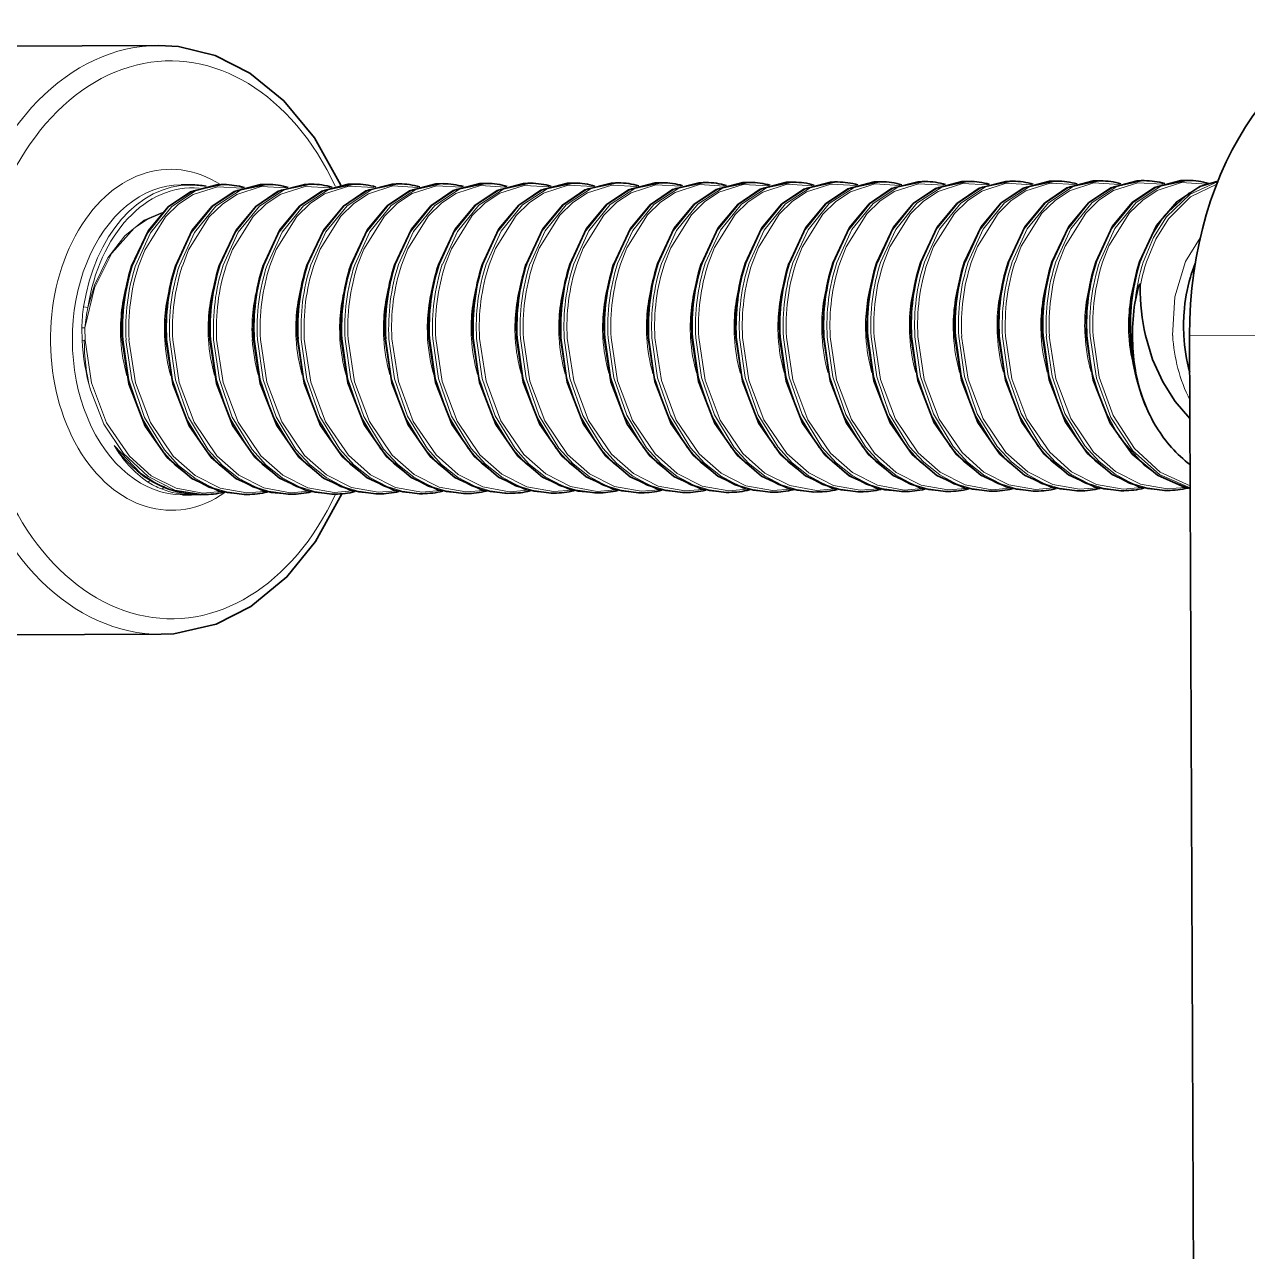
# Model space of a CAD drawing. Extents: x 386 to 1090, y 188 to 736.
# Drawn here: x 993.15 to 1001.04, y 609.88 to 617.79 of the extents above; entities that cross this region are included whole.
import ezdxf

# ---------------------------------------------------------------- set-up
doc = ezdxf.new("R2010")
doc.units = 0

msp = doc.modelspace()

# ---------------------------------------------------------------- linework, layer by layer
at = {"color": 7, "lineweight": 35, "ltscale": 0.024748}
for p, q in [((994.0154, 617.6576), (993.0255, 617.6533)), ((994.0317, 613.8576), (993.0418, 613.8534))]:
    msp.add_line(p, q, dxfattribs=at)
at = {"color": 7, "lineweight": 35, "ltscale": 0.001415}
for p, q in [((994.2173, 616.7584), (994.1607, 616.7582)), ((994.2259, 614.7585), (994.1693, 614.7582))]:
    msp.add_line(p, q, dxfattribs=at)
at = {"color": 7, "lineweight": 35, "ltscale": 0.000474558}
for p, q in [((994.4359, 616.7594), (994.4169, 616.7593)), ((994.7187, 616.7606), (994.6997, 616.7605)), ((995.5673, 616.7643), (995.5483, 616.7642)), ((995.8501, 616.7655), (995.8311, 616.7654)), ((996.1329, 616.7667), (996.114, 616.7666)), ((996.4158, 616.7679), (996.3968, 616.7678)), ((996.6986, 616.7692), (996.6796, 616.769)), ((995.4344, 614.7637), (995.4155, 614.7635)), ((995.7173, 614.7649), (995.6983, 614.7648)), ((996.0001, 614.7661), (995.9811, 614.766)), ((996.283, 614.7673), (996.264, 614.7672)), ((996.5658, 614.7686), (996.5468, 614.7684)), ((996.8486, 614.7698), (996.8297, 614.7697)), ((997.1315, 614.771), (997.1125, 614.7709)), ((997.4143, 614.7722), (997.3953, 614.7721)), ((997.6971, 614.7734), (997.6782, 614.7733)), ((997.98, 614.7747), (997.961, 614.7745)), ((998.2628, 614.7759), (998.2438, 614.7758))]:
    msp.add_line(p, q, dxfattribs=at)
at = {"color": 7, "lineweight": 35, "ltscale": 0.000473032}
for p, q in [((995.0015, 616.7618), (994.9826, 616.7617)), ((995.2844, 616.7631), (995.2654, 616.7629)), ((1000.3755, 616.785), (1000.3566, 616.7849)), ((1000.6583, 616.7862), (1000.6394, 616.7861))]:
    msp.add_line(p, q, dxfattribs=at)
at = {"color": 7, "lineweight": 35, "ltscale": 0.000474551}
for p, q in [((996.9814, 616.7703), (996.9625, 616.7703)), ((997.2643, 616.7715), (997.2453, 616.7715)), ((997.5471, 616.7728), (997.5281, 616.7727)), ((997.83, 616.774), (997.811, 616.7739)), ((998.1128, 616.7752), (998.0938, 616.7751)), ((998.3956, 616.7764), (998.3766, 616.7764)), ((998.6785, 616.7776), (998.6595, 616.7776)), ((998.9613, 616.7789), (998.9423, 616.7788)), ((999.2441, 616.7801), (999.2252, 616.78)), ((999.527, 616.7813), (999.508, 616.7812)), ((999.8098, 616.7825), (999.7908, 616.7825)), ((998.5457, 614.777), (998.5267, 614.777)), ((998.8285, 614.7783), (998.8095, 614.7782)), ((999.1113, 614.7795), (999.0923, 614.7794)), ((999.3942, 614.7807), (999.3752, 614.7806)), ((999.677, 614.7819), (999.658, 614.7819)), ((994.5859, 614.76), (994.5669, 614.7599))]:
    msp.add_line(p, q, dxfattribs=at)
at = {"color": 7, "lineweight": 35, "ltscale": 0.000473025}
for p, q in [((1000.0927, 616.7838), (1000.0737, 616.7837)), ((999.9598, 614.7831), (999.9409, 614.7831)), ((1000.2427, 614.7844), (1000.2238, 614.7843)), ((1000.5255, 614.7856), (1000.5066, 614.7855)), ((994.303, 614.7588), (994.2841, 614.7587)), ((994.8687, 614.7612), (994.8498, 614.7612)), ((995.1516, 614.7625), (995.1326, 614.7624))]:
    msp.add_line(p, q, dxfattribs=at)
at = {"color": 7, "lineweight": 35, "ltscale": 0.001855}
msp.add_line((1000.7044, 616.2494), (1000.679, 616.1797), dxfattribs=at)
at = {"color": 7, "lineweight": 35, "ltscale": 0.000478805}
msp.add_line((1000.679, 616.1797), (1000.6734, 616.1614), dxfattribs=at)
at = {"color": 7, "lineweight": 13, "ltscale": 0.000706739}
msp.add_line((993.5582, 615.9671), (993.5302, 615.9713), dxfattribs=at)
at = {"color": 7, "lineweight": 13, "ltscale": 0.000483822}
msp.add_line((993.5386, 615.8358), (993.5193, 615.8353), dxfattribs=at)
at = {"color": 7, "lineweight": 13, "ltscale": 0.002027}
msp.add_line((993.521, 615.7543), (993.5193, 615.8353), dxfattribs=at)
at = {"color": 7, "lineweight": 13, "ltscale": 0.002007}
msp.add_line((993.5386, 615.8358), (993.5403, 615.7555), dxfattribs=at)
at = {"color": 7, "lineweight": 13, "ltscale": 0.00034419}
msp.add_line((993.5347, 615.7552), (993.521, 615.7543), dxfattribs=at)
at = {"color": 7, "lineweight": 13, "ltscale": 0.01423}
msp.add_line((1000.668, 615.7862), (1001.2372, 615.7886), dxfattribs=at)
at = {"color": 7, "lineweight": 35}
msp.add_line((1000.7928, 586.7865), (1000.668, 615.7862), dxfattribs=at)
at = {"color": 7, "lineweight": 13, "ltscale": 0.000554868}
msp.add_line((993.9795, 614.8411), (993.9595, 614.8506), dxfattribs=at)
at = {"color": 7, "lineweight": 35, "ltscale": 0.000705328}
msp.add_line((994.2541, 614.7594), (994.2259, 614.7585), dxfattribs=at)
at = {"color": 7, "lineweight": 35}
for points in [[(995.1904, 616.7563), (995.0206, 617.0621), (994.8229, 617.301), (994.6036, 617.4786), (994.3796, 617.5917), (994.1429, 617.65), (994.0154, 617.6576)], [(993.8401, 616.2327), (993.9483, 616.4636), (994.0753, 616.6161), (994.2194, 616.7137), (994.3898, 616.7584), (994.4169, 616.7593)], [(994.123, 616.2338), (994.2311, 616.4648), (994.3582, 616.6174), (994.5023, 616.715), (994.6727, 616.7596), (994.6997, 616.7605)], [(994.4058, 616.235), (994.514, 616.466), (994.641, 616.6186), (994.7851, 616.7162), (994.9555, 616.7608), (994.9826, 616.7617)], [(994.6887, 616.2363), (994.7968, 616.4672), (994.9238, 616.6198), (995.0679, 616.7174), (995.2383, 616.762), (995.2654, 616.7629)], [(994.9715, 616.2375), (995.0797, 616.4684), (995.2067, 616.621), (995.3508, 616.7186), (995.5212, 616.7632), (995.5483, 616.7642)], [(995.2543, 616.2387), (995.3625, 616.4697), (995.4895, 616.6222), (995.6336, 616.7198), (995.804, 616.7645), (995.8311, 616.7654)], [(995.5372, 616.2399), (995.6454, 616.4709), (995.7723, 616.6234), (995.9164, 616.7211), (996.0869, 616.7657), (996.114, 616.7666)], [(995.8201, 616.2411), (995.9282, 616.4721), (996.0552, 616.6246), (996.1993, 616.7223), (996.3697, 616.7669), (996.3968, 616.7678)], [(996.1029, 616.2424), (996.2111, 616.4733), (996.3381, 616.6259), (996.4821, 616.7235), (996.6525, 616.7681), (996.6796, 616.769)], [(996.3857, 616.2436), (996.4939, 616.4745), (996.6209, 616.6271), (996.765, 616.7247), (996.9354, 616.7693), (996.9625, 616.7703)], [(996.6686, 616.2448), (996.7767, 616.4758), (996.9037, 616.6283), (997.0478, 616.726), (997.2182, 616.7706), (997.2453, 616.7715)], [(996.9514, 616.246), (997.0596, 616.4769), (997.1866, 616.6295), (997.3306, 616.7272), (997.501, 616.7717), (997.5281, 616.7727)], [(997.2343, 616.2473), (997.3424, 616.4781), (997.4694, 616.6307), (997.6135, 616.7284), (997.7839, 616.7729), (997.811, 616.7739)], [(997.5171, 616.2485), (997.6252, 616.4794), (997.7523, 616.632), (997.8963, 616.7296), (998.0668, 616.7742), (998.0938, 616.7751)], [(997.7999, 616.2496), (997.9081, 616.4806), (998.0351, 616.6332), (998.1791, 616.7308), (998.3496, 616.7754), (998.3766, 616.7764)], [(998.0828, 616.2509), (998.1909, 616.4818), (998.3179, 616.6344), (998.462, 616.7321), (998.6324, 616.7766), (998.6595, 616.7776)], [(998.3656, 616.2521), (998.4738, 616.483), (998.6008, 616.6356), (998.7448, 616.7333), (998.9153, 616.7778), (998.9423, 616.7788)], [(998.6484, 616.2533), (998.7566, 616.4843), (998.8836, 616.6368), (999.0276, 616.7344), (999.1981, 616.7791), (999.2252, 616.78)], [(998.9313, 616.2545), (999.0394, 616.4855), (999.1664, 616.6381), (999.3105, 616.7357), (999.481, 616.7803), (999.508, 616.7812)], [(999.2141, 616.2557), (999.3223, 616.4867), (999.4493, 616.6393), (999.5934, 616.7369), (999.7638, 616.7815), (999.7908, 616.7825)], [(999.4969, 616.257), (999.6051, 616.4879), (999.7321, 616.6405), (999.8762, 616.7381), (1000.0466, 616.7827), (1000.0737, 616.7837)], [(999.7798, 616.2582), (999.8879, 616.4891), (1000.015, 616.6417), (1000.1591, 616.7393), (1000.3295, 616.7839), (1000.3566, 616.7849)], [(1000.0626, 616.2594), (1000.1708, 616.4904), (1000.2978, 616.6429), (1000.4419, 616.7405), (1000.6123, 616.7852), (1000.6394, 616.7861)], [(1000.3455, 616.2606), (1000.4556, 616.4947), (1000.5857, 616.6487), (1000.7352, 616.7465), (1000.8508, 616.7813)], [(1000.3494, 616.1021), (1000.3478, 616.117), (1000.3464, 616.1176), (1000.3385, 616.1024), (1000.3144, 615.9939)], [(993.7789, 615.7568), (993.8223, 615.4734), (993.9282, 615.2011), (994.0704, 614.9979), (994.2292, 614.8623), (994.408, 614.7814), (994.5669, 614.7599)], [(994.0618, 615.758), (994.1052, 615.4746), (994.211, 615.2023), (994.3532, 614.9991), (994.512, 614.8635), (994.6909, 614.7826), (994.8498, 614.7612)], [(994.3446, 615.7592), (994.388, 615.4758), (994.4938, 615.2036), (994.636, 615.0003), (994.7949, 614.8647), (994.9737, 614.7838), (995.1326, 614.7624)], [(994.6274, 615.7604), (994.6708, 615.477), (994.7767, 615.2048), (994.9189, 615.0015), (995.0777, 614.866), (995.2565, 614.785), (995.4155, 614.7635)], [(994.9103, 615.7616), (994.9537, 615.4782), (995.0595, 615.206), (995.2017, 615.0027), (995.3605, 614.8672), (995.5394, 614.7863), (995.6983, 614.7648)], [(995.1931, 615.7628), (995.2365, 615.4794), (995.3423, 615.2072), (995.4846, 615.004), (995.6434, 614.8684), (995.8222, 614.7875), (995.9811, 614.766)], [(995.476, 615.764), (995.5193, 615.4807), (995.6252, 615.2084), (995.7674, 615.0052), (995.9262, 614.8696), (996.105, 614.7887), (996.264, 614.7672)], [(995.7588, 615.7653), (995.8022, 615.4819), (995.9081, 615.2096), (996.0502, 615.0064), (996.209, 614.8708), (996.3879, 614.7899), (996.5468, 614.7684)], [(996.0416, 615.7665), (996.085, 615.4831), (996.1909, 615.2108), (996.3331, 615.0076), (996.4919, 614.8721), (996.6707, 614.7911), (996.8297, 614.7697)], [(996.3245, 615.7677), (996.3679, 615.4843), (996.4738, 615.212), (996.6159, 615.0089), (996.7747, 614.8733), (996.9536, 614.7924), (997.1125, 614.7709)], [(996.6073, 615.7689), (996.6507, 615.4855), (996.7566, 615.2133), (996.8987, 615.0101), (997.0576, 614.8745), (997.2364, 614.7936), (997.3953, 614.7721)], [(996.8901, 615.7701), (996.9335, 615.4868), (997.0394, 615.2145), (997.1816, 615.0113), (997.3404, 614.8757), (997.5192, 614.7948), (997.6782, 614.7733)], [(997.173, 615.7714), (997.2164, 615.488), (997.3223, 615.2157), (997.4645, 615.0125), (997.6233, 614.877), (997.8021, 614.796), (997.961, 614.7745)], [(997.4558, 615.7726), (997.4993, 615.4892), (997.6051, 615.2169), (997.7473, 615.0137), (997.9061, 614.8782), (998.0849, 614.7972), (998.2438, 614.7758)], [(997.7387, 615.7738), (997.7821, 615.4904), (997.8879, 615.2181), (998.0302, 615.0149), (998.189, 614.8794), (998.3677, 614.7985), (998.5267, 614.777)], [(998.0215, 615.775), (998.0649, 615.4916), (998.1708, 615.2194), (998.313, 615.0161), (998.4718, 614.8806), (998.6506, 614.7997), (998.8095, 614.7782)], [(998.3044, 615.7762), (998.3478, 615.4928), (998.4536, 615.2206), (998.5958, 615.0173), (998.7546, 614.8818), (998.9334, 614.8009), (999.0923, 614.7794)], [(998.5872, 615.7775), (998.6306, 615.494), (998.7365, 615.2218), (998.8787, 615.0186), (999.0375, 614.883), (999.2162, 614.8021), (999.3752, 614.7806)], [(998.8701, 615.7787), (998.9135, 615.4952), (999.0193, 615.223), (999.1615, 615.0198), (999.3203, 614.8842), (999.4991, 614.8033), (999.658, 614.7819)], [(999.1529, 615.7799), (999.1963, 615.4965), (999.3021, 615.2242), (999.4443, 615.021), (999.6031, 614.8854), (999.782, 614.8045), (999.9409, 614.7831)], [(999.4357, 615.7811), (999.4791, 615.4977), (999.585, 615.2255), (999.7272, 615.0222), (999.886, 614.8867), (1000.0648, 614.8057), (1000.2238, 614.7843)], [(999.7186, 615.7823), (999.762, 615.4989), (999.8678, 615.2267), (1000.01, 615.0234), (1000.1688, 614.8879), (1000.3477, 614.8069), (1000.5066, 614.7855)], [(1000.0014, 615.7836), (1000.0455, 615.4973), (1000.1553, 615.2194), (1000.298, 615.0191), (1000.4602, 614.8837), (1000.6405, 614.8055), (1000.6719, 614.7982)], [(1000.3832, 615.785), (1000.4291, 615.6313), (1000.4944, 615.486), (1000.5748, 615.3596), (1000.6703, 615.2512)], [(995.197, 614.7644), (995.0279, 614.4559), (994.8427, 614.2278), (994.61, 614.0363), (994.3848, 613.9227), (994.1133, 613.8613), (994.0317, 613.8576)]]:
    msp.add_lwpolyline(points, dxfattribs=at)
at = {"color": 7, "lineweight": 13}
for points in [[(994.4169, 616.7593), (994.2408, 616.7224), (994.0811, 616.6182), (993.944, 616.4491), (993.8468, 616.2363)], [(994.4359, 616.7594), (994.2598, 616.7225), (994.1, 616.6182), (993.963, 616.4492), (993.8658, 616.2363)], [(994.5558, 616.7365), (994.3939, 616.7458), (994.2365, 616.6951), (994.1429, 616.6329), (994.0587, 616.5505), (993.9253, 616.3373), (993.8846, 616.2326)], [(994.6997, 616.7605), (994.5237, 616.7236), (994.3639, 616.6194), (994.2268, 616.4503), (994.1296, 616.2375)], [(994.7187, 616.7606), (994.5427, 616.7237), (994.3829, 616.6194), (994.2458, 616.4504), (994.1486, 616.2375)], [(994.8386, 616.7377), (994.6767, 616.747), (994.5193, 616.6964), (994.4258, 616.6342), (994.3416, 616.5518), (994.2081, 616.3386), (994.1675, 616.2338)], [(994.9826, 616.7617), (994.8065, 616.7249), (994.6467, 616.6206), (994.5096, 616.4515), (994.4125, 616.2387)], [(995.0015, 616.7618), (994.8255, 616.7249), (994.6657, 616.6207), (994.5286, 616.4517), (994.4315, 616.2388)], [(995.1215, 616.7389), (994.9595, 616.7482), (994.8022, 616.6976), (994.7086, 616.6354), (994.6244, 616.553), (994.491, 616.3398), (994.4503, 616.235)], [(995.2654, 616.7629), (995.0894, 616.7261), (994.9296, 616.6218), (994.7925, 616.4528), (994.6953, 616.2399)], [(995.2844, 616.7631), (995.1083, 616.7261), (994.9485, 616.6219), (994.8115, 616.4529), (994.7143, 616.24)], [(995.4043, 616.7401), (995.2424, 616.7495), (995.085, 616.6988), (994.9915, 616.6366), (994.9072, 616.5542), (994.7738, 616.341), (994.7332, 616.2363)], [(995.5483, 616.7642), (995.3722, 616.7273), (995.2125, 616.623), (995.0754, 616.454), (994.9781, 616.2411)], [(995.5673, 616.7643), (995.3912, 616.7274), (995.2314, 616.6231), (995.0943, 616.4541), (994.9971, 616.2412)], [(995.6871, 616.7413), (995.5252, 616.7506), (995.3679, 616.7), (995.2743, 616.6378), (995.1901, 616.5554), (995.0566, 616.3422), (995.016, 616.2375)], [(995.8311, 616.7654), (995.655, 616.7285), (995.4953, 616.6242), (995.3582, 616.4552), (995.261, 616.2424)], [(995.8501, 616.7655), (995.674, 616.7286), (995.5143, 616.6243), (995.3771, 616.4553), (995.28, 616.2424)], [(995.97, 616.7426), (995.808, 616.7518), (995.6507, 616.7012), (995.5571, 616.639), (995.4729, 616.5566), (995.3395, 616.3434), (995.2988, 616.2387)], [(996.114, 616.7666), (995.9379, 616.7297), (995.7781, 616.6254), (995.6411, 616.4564), (995.5438, 616.2436)], [(996.1329, 616.7667), (995.9568, 616.7298), (995.7971, 616.6255), (995.66, 616.4565), (995.5628, 616.2437)], [(996.2528, 616.7438), (996.0909, 616.7531), (995.9335, 616.7025), (995.84, 616.6403), (995.7557, 616.5579), (995.6223, 616.3447), (995.5817, 616.2399)], [(996.3968, 616.7678), (996.2207, 616.731), (996.061, 616.6266), (995.9239, 616.4576), (995.8267, 616.2448)], [(996.4158, 616.7679), (996.2397, 616.731), (996.08, 616.6267), (995.9429, 616.4578), (995.8456, 616.2449)], [(996.5356, 616.745), (996.3737, 616.7543), (996.2164, 616.7037), (996.1228, 616.6415), (996.0386, 616.5591), (995.9052, 616.3459), (995.8645, 616.2411)], [(996.6796, 616.769), (996.5035, 616.7322), (996.3438, 616.6279), (996.2067, 616.4589), (996.1095, 616.246)], [(996.6986, 616.7692), (996.5225, 616.7322), (996.3628, 616.6279), (996.2257, 616.459), (996.1285, 616.2461)], [(996.8185, 616.7462), (996.6566, 616.7555), (996.4993, 616.7049), (996.4056, 616.6427), (996.3214, 616.5603), (996.188, 616.3471), (996.1473, 616.2424)], [(996.9625, 616.7703), (996.7864, 616.7334), (996.6266, 616.6291), (996.4896, 616.4601), (996.3923, 616.2473)], [(996.9814, 616.7703), (996.8054, 616.7335), (996.6456, 616.6292), (996.5085, 616.4601), (996.4113, 616.2473)], [(997.1013, 616.7474), (996.9395, 616.7567), (996.7821, 616.7061), (996.6885, 616.6439), (996.6042, 616.5615), (996.4708, 616.3483), (996.4302, 616.2436)], [(997.2453, 616.7715), (997.0692, 616.7346), (996.9095, 616.6303), (996.7724, 616.4613), (996.6752, 616.2484)], [(997.2643, 616.7715), (997.0882, 616.7347), (996.9285, 616.6304), (996.7914, 616.4614), (996.6942, 616.2485)], [(997.3842, 616.7487), (997.2223, 616.7579), (997.0649, 616.7073), (996.9713, 616.6451), (996.8871, 616.5627), (996.7537, 616.3495), (996.713, 616.2448)], [(997.5281, 616.7727), (997.3521, 616.7358), (997.1923, 616.6315), (997.0552, 616.4625), (996.958, 616.2496)], [(997.5471, 616.7728), (997.371, 616.7359), (997.2113, 616.6316), (997.0742, 616.4626), (996.977, 616.2498)], [(997.667, 616.7499), (997.5051, 616.7592), (997.3478, 616.7085), (997.2542, 616.6464), (997.1699, 616.564), (997.0365, 616.3508), (996.9958, 616.246)], [(997.811, 616.7739), (997.6349, 616.737), (997.4752, 616.6328), (997.3381, 616.4637), (997.2409, 616.2509)], [(997.83, 616.774), (997.6539, 616.7371), (997.4941, 616.6328), (997.3571, 616.4638), (997.2598, 616.251)], [(997.9498, 616.7511), (997.788, 616.7604), (997.6306, 616.7097), (997.537, 616.6476), (997.4528, 616.5652), (997.3193, 616.352), (997.2787, 616.2472)], [(998.0938, 616.7751), (997.9177, 616.7382), (997.758, 616.634), (997.6209, 616.465), (997.5237, 616.2521)], [(998.1128, 616.7752), (997.9367, 616.7383), (997.777, 616.634), (997.6399, 616.465), (997.5427, 616.2522)], [(998.2327, 616.7523), (998.0708, 616.7616), (997.9135, 616.7109), (997.8199, 616.6488), (997.7357, 616.5664), (997.6022, 616.3531), (997.5615, 616.2484)], [(998.3766, 616.7764), (998.2006, 616.7394), (998.0408, 616.6352), (997.9037, 616.4662), (997.8066, 616.2533)], [(998.3956, 616.7764), (998.2195, 616.7395), (998.0598, 616.6353), (997.9227, 616.4662), (997.8256, 616.2534)], [(998.5155, 616.7535), (998.3536, 616.7628), (998.1963, 616.7122), (998.1027, 616.65), (998.0185, 616.5676), (997.885, 616.3544), (997.8444, 616.2496)], [(998.6595, 616.7776), (998.4834, 616.7407), (998.3237, 616.6364), (998.1866, 616.4674), (998.0894, 616.2545)], [(998.6785, 616.7776), (998.5024, 616.7407), (998.3427, 616.6365), (998.2056, 616.4675), (998.1084, 616.2546)], [(998.7983, 616.7547), (998.6365, 616.764), (998.4791, 616.7134), (998.3856, 616.6512), (998.3013, 616.5688), (998.1678, 616.3556), (998.1272, 616.2509)], [(998.9423, 616.7788), (998.7662, 616.7419), (998.6065, 616.6376), (998.4694, 616.4686), (998.3723, 616.2557)], [(998.9613, 616.7789), (998.7852, 616.7419), (998.6255, 616.6377), (998.4884, 616.4687), (998.3912, 616.2559)], [(999.0812, 616.7559), (998.9193, 616.7653), (998.762, 616.7146), (998.6684, 616.6525), (998.5842, 616.5701), (998.4507, 616.3568), (998.41, 616.2521)], [(999.2252, 616.78), (999.0491, 616.7431), (998.8893, 616.6388), (998.7523, 616.4698), (998.6551, 616.257)], [(999.2441, 616.7801), (999.0681, 616.7432), (998.9083, 616.6389), (998.7712, 616.4699), (998.6741, 616.2571)], [(999.3641, 616.7571), (999.2021, 616.7665), (999.0448, 616.7158), (998.9512, 616.6536), (998.867, 616.5713), (998.7335, 616.358), (998.6929, 616.2533)], [(999.508, 616.7812), (999.332, 616.7443), (999.1722, 616.64), (999.0351, 616.4711), (998.9379, 616.2582)], [(999.527, 616.7813), (999.3509, 616.7444), (999.1912, 616.6401), (999.0541, 616.4711), (998.9569, 616.2583)], [(999.6469, 616.7584), (999.485, 616.7677), (999.3276, 616.717), (999.2341, 616.6548), (999.1498, 616.5725), (999.0164, 616.3593), (998.9757, 616.2545)], [(999.7908, 616.7825), (999.6148, 616.7455), (999.455, 616.6412), (999.3179, 616.4723), (999.2208, 616.2594)], [(999.8098, 616.7825), (999.6338, 616.7456), (999.474, 616.6414), (999.3369, 616.4724), (999.2397, 616.2595)], [(999.9297, 616.7596), (999.7678, 616.7689), (999.6105, 616.7183), (999.5169, 616.6561), (999.4327, 616.5737), (999.2993, 616.3605), (999.2585, 616.2557)], [(1000.0737, 616.7837), (999.8976, 616.7468), (999.7379, 616.6425), (999.6008, 616.4735), (999.5036, 616.2606)], [(1000.0927, 616.7838), (999.9166, 616.7468), (999.7568, 616.6426), (999.6198, 616.4736), (999.5226, 616.2607)], [(1000.2126, 616.7608), (1000.0507, 616.7701), (999.8933, 616.7195), (999.7997, 616.6573), (999.7155, 616.5749), (999.5821, 616.3617), (999.5414, 616.257)], [(1000.3566, 616.7849), (1000.1805, 616.748), (1000.0208, 616.6437), (999.8836, 616.4747), (999.7864, 616.2618)], [(1000.3755, 616.785), (1000.1995, 616.748), (1000.0397, 616.6438), (999.9026, 616.4748), (999.8054, 616.2619)], [(1000.4954, 616.762), (1000.3335, 616.7714), (1000.1761, 616.7207), (1000.0826, 616.6585), (999.9984, 616.5761), (999.8649, 616.3629), (999.8243, 616.2582)], [(1000.6394, 616.7861), (1000.4633, 616.7492), (1000.3036, 616.6449), (1000.1665, 616.4759), (1000.0693, 616.2631)], [(1000.6583, 616.7862), (1000.4823, 616.7493), (1000.3225, 616.645), (1000.1854, 616.476), (1000.0883, 616.2631)], [(1000.7783, 616.7632), (1000.6163, 616.7726), (1000.459, 616.7219), (1000.3654, 616.6597), (1000.2812, 616.5773), (1000.1478, 616.3641), (1000.1071, 616.2594)], [(1000.8508, 616.7811), (1000.7557, 616.7543), (1000.6653, 616.7073), (1000.5069, 616.5602), (1000.4186, 616.4225), (1000.3521, 616.2643)], [(1000.8492, 616.7773), (1000.6712, 616.6987), (1000.5197, 616.5524), (1000.4351, 616.4179), (1000.3711, 616.2643)], [(1000.8435, 616.7629), (1000.6746, 616.6813), (1000.5311, 616.5376), (1000.451, 616.408), (1000.39, 616.2606)], [(994.0311, 616.5719), (993.9414, 616.5339), (993.8571, 616.4774), (993.7119, 616.3168), (993.6001, 616.0928), (993.5386, 615.8358)], [(994.038, 616.5793), (993.9222, 616.529), (993.7964, 616.429), (993.6872, 616.2875), (993.6013, 616.1098), (993.5582, 615.9671)], [(1000.5588, 615.7858), (1000.5718, 616.0344), (1000.6418, 616.2632), (1000.7372, 616.4149)], [(993.5403, 615.7555), (993.582, 615.4796), (993.6783, 615.2231), (993.8255, 615.0065), (993.9671, 614.8812), (994.128, 614.7998), (994.2999, 614.769), (994.4178, 614.7787)], [(993.7847, 615.7577), (993.8212, 615.5004), (993.9046, 615.2585), (994.0324, 615.0479), (994.1241, 614.9471), (994.2274, 614.8654), (994.3389, 614.8058), (994.4567, 614.7703), (994.5669, 614.7599)], [(993.8038, 615.7555), (993.8406, 615.4987), (993.9242, 615.2573), (994.052, 615.0471), (994.1438, 614.9466), (994.2471, 614.8649), (994.3583, 614.8058), (994.4758, 614.7703), (994.5859, 614.76)], [(993.8231, 615.7567), (993.8649, 615.4808), (993.9611, 615.2244), (994.1083, 615.0078), (994.2499, 614.8824), (994.4108, 614.801), (994.5828, 614.7703), (994.7007, 614.78)], [(994.0676, 615.7589), (994.1041, 615.5016), (994.1874, 615.2598), (994.3152, 615.0491), (994.407, 614.9484), (994.5103, 614.8666), (994.6217, 614.8071), (994.7395, 614.7715), (994.8498, 614.7612)], [(994.0867, 615.7567), (994.1235, 615.4999), (994.207, 615.2585), (994.3348, 615.0483), (994.4266, 614.9478), (994.53, 614.8661), (994.6411, 614.8069), (994.7587, 614.7715), (994.8687, 614.7612)], [(994.106, 615.7579), (994.1477, 615.4819), (994.244, 615.2256), (994.3912, 615.009), (994.5328, 614.8837), (994.6937, 614.8022), (994.8656, 614.7715), (994.9836, 614.7812)], [(994.3505, 615.7601), (994.3869, 615.5028), (994.4703, 615.261), (994.5981, 615.0503), (994.6898, 614.9496), (994.7931, 614.8678), (994.9045, 614.8083), (995.0223, 614.7727), (995.1326, 614.7624)], [(994.3695, 615.7579), (994.4063, 615.5011), (994.4899, 615.2598), (994.6177, 615.0496), (994.7095, 614.949), (994.8128, 614.8674), (994.924, 614.8082), (995.0415, 614.7727), (995.1516, 614.7625)], [(994.3888, 615.7592), (994.4305, 615.4832), (994.5268, 615.2268), (994.6741, 615.0102), (994.8156, 614.8849), (994.9765, 614.8034), (995.1484, 614.7726), (995.2664, 614.7824)], [(994.6333, 615.7614), (994.6697, 615.504), (994.7531, 615.2622), (994.8809, 615.0515), (994.9727, 614.9508), (995.0759, 614.869), (995.1874, 614.8095), (995.3052, 614.7739), (995.4155, 614.7635)], [(994.6523, 615.7592), (994.6891, 615.5023), (994.7727, 615.261), (994.9005, 615.0508), (994.9924, 614.9503), (995.0956, 614.8686), (995.2068, 614.8094), (995.3243, 614.7739), (995.4344, 614.7637)], [(994.6717, 615.7604), (994.7134, 615.4844), (994.8096, 615.228), (994.9569, 615.0114), (995.0984, 614.8861), (995.2593, 614.8046), (995.4313, 614.7739), (995.5493, 614.7836)], [(994.9161, 615.7626), (994.9526, 615.5052), (995.0359, 615.2634), (995.1638, 615.0527), (995.2556, 614.952), (995.3588, 614.8702), (995.4702, 614.8107), (995.588, 614.7751), (995.6983, 614.7648)], [(994.9352, 615.7604), (994.972, 615.5035), (995.0555, 615.2622), (995.1833, 615.052), (995.2752, 614.9515), (995.3785, 614.8698), (995.4896, 614.8106), (995.6072, 614.7751), (995.7173, 614.7649)], [(994.9545, 615.7616), (994.9962, 615.4856), (995.0925, 615.2292), (995.2397, 615.0126), (995.3813, 614.8873), (995.5422, 614.8058), (995.7141, 614.7751), (995.8321, 614.7849)], [(995.199, 615.7638), (995.2354, 615.5065), (995.3188, 615.2646), (995.4466, 615.054), (995.5384, 614.9532), (995.6416, 614.8715), (995.7531, 614.812), (995.8709, 614.7764), (995.9811, 614.766)], [(995.218, 615.7616), (995.2548, 615.5048), (995.3384, 615.2634), (995.4662, 615.0532), (995.558, 614.9527), (995.6613, 614.871), (995.7725, 614.8118), (995.89, 614.7764), (996.0001, 614.7661)], [(995.2374, 615.7628), (995.2791, 615.4868), (995.3754, 615.2305), (995.5226, 615.0138), (995.6641, 614.8885), (995.8251, 614.8071), (995.9969, 614.7763), (996.1149, 614.786)], [(995.4818, 615.765), (995.5182, 615.5077), (995.6016, 615.2659), (995.7294, 615.0552), (995.8212, 614.9545), (995.9244, 614.8726), (996.0359, 614.8132), (996.1537, 614.7776), (996.264, 614.7672)], [(995.5009, 615.7628), (995.5377, 615.506), (995.6212, 615.2646), (995.749, 615.0544), (995.8409, 614.9539), (995.9442, 614.8723), (996.0554, 614.813), (996.1729, 614.7776), (996.283, 614.7673)], [(995.5202, 615.764), (995.5619, 615.488), (995.6582, 615.2317), (995.8054, 615.015), (995.947, 614.8897), (996.1079, 614.8083), (996.2798, 614.7775), (996.3978, 614.7872)], [(995.7646, 615.7662), (995.8011, 615.5089), (995.8845, 615.2671), (996.0123, 615.0564), (996.1041, 614.9557), (996.2073, 614.8738), (996.3187, 614.8144), (996.4366, 614.7787), (996.5468, 614.7684)], [(995.7837, 615.764), (995.8205, 615.5072), (995.9041, 615.2659), (996.0319, 615.0557), (996.1237, 614.9551), (996.227, 614.8735), (996.3382, 614.8143), (996.4557, 614.7788), (996.5658, 614.7686)], [(995.803, 615.7653), (995.8447, 615.4893), (995.941, 615.2329), (996.0883, 615.0162), (996.2298, 614.8909), (996.3907, 614.8095), (996.5626, 614.7787), (996.6806, 614.7885)], [(996.0475, 615.7675), (996.0839, 615.5101), (996.1673, 615.2683), (996.2951, 615.0576), (996.3869, 614.9569), (996.4902, 614.8751), (996.6016, 614.8156), (996.7194, 614.78), (996.8297, 614.7697)], [(996.0665, 615.7653), (996.1033, 615.5084), (996.1869, 615.2671), (996.3147, 615.0569), (996.4066, 614.9563), (996.5098, 614.8747), (996.621, 614.8155), (996.7385, 614.78), (996.8486, 614.7698)], [(996.0859, 615.7665), (996.1276, 615.4905), (996.2239, 615.2341), (996.3711, 615.0175), (996.5126, 614.8922), (996.6736, 614.8107), (996.8455, 614.78), (996.9634, 614.7897)], [(996.3303, 615.7687), (996.3668, 615.5114), (996.4501, 615.2695), (996.5779, 615.0588), (996.6697, 614.9581), (996.773, 614.8763), (996.8844, 614.8168), (997.0023, 614.7812), (997.1125, 614.7709)], [(996.3494, 615.7665), (996.3862, 615.5096), (996.4697, 615.2683), (996.5975, 615.0581), (996.6894, 614.9575), (996.7927, 614.8759), (996.9039, 614.8167), (997.0214, 614.7812), (997.1315, 614.771)], [(996.3687, 615.7677), (996.4104, 615.4917), (996.5067, 615.2354), (996.6539, 615.0187), (996.7955, 614.8934), (996.9564, 614.812), (997.1283, 614.7812), (997.2463, 614.7909)], [(996.6132, 615.7699), (996.6496, 615.5126), (996.733, 615.2708), (996.8608, 615.06), (996.9526, 614.9594), (997.0558, 614.8775), (997.1672, 614.8181), (997.2851, 614.7824), (997.3953, 614.7721)], [(996.6323, 615.7677), (996.669, 615.5109), (996.7526, 615.2695), (996.8804, 615.0593), (996.9722, 614.9587), (997.0755, 614.8771), (997.1867, 614.8179), (997.3042, 614.7825), (997.4143, 614.7722)], [(996.6516, 615.7689), (996.6932, 615.4929), (996.7896, 615.2366), (996.9368, 615.0199), (997.0784, 614.8946), (997.2393, 614.8132), (997.4111, 614.7824), (997.5291, 614.7921)], [(996.896, 615.7711), (996.9324, 615.5138), (997.0158, 615.272), (997.1437, 615.0612), (997.2354, 614.9606), (997.3387, 614.8787), (997.4501, 614.8192), (997.5679, 614.7836), (997.6782, 614.7733)], [(996.9151, 615.7689), (996.9518, 615.5121), (997.0354, 615.2708), (997.1633, 615.0605), (997.2551, 614.96), (997.3583, 614.8784), (997.4695, 614.8192), (997.587, 614.7837), (997.6971, 614.7734)], [(996.9344, 615.7701), (996.9761, 615.4941), (997.0724, 615.2378), (997.2196, 615.0211), (997.3612, 614.8958), (997.5221, 614.8144), (997.694, 614.7836), (997.812, 614.7933)], [(997.1788, 615.7723), (997.2153, 615.515), (997.2986, 615.2732), (997.4265, 615.0624), (997.5182, 614.9618), (997.6215, 614.8799), (997.7329, 614.8204), (997.8508, 614.7849), (997.961, 614.7745)], [(997.1979, 615.7701), (997.2347, 615.5133), (997.3182, 615.272), (997.4461, 615.0618), (997.5379, 614.9612), (997.6412, 614.8795), (997.7524, 614.8204), (997.8699, 614.7849), (997.98, 614.7747)], [(997.2172, 615.7714), (997.2589, 615.4954), (997.3552, 615.239), (997.5024, 615.0223), (997.644, 614.897), (997.8049, 614.8156), (997.9768, 614.7849), (998.0948, 614.7946)], [(997.4617, 615.7736), (997.4981, 615.5162), (997.5815, 615.2744), (997.7094, 615.0637), (997.8011, 614.963), (997.9044, 614.8812), (998.0157, 614.8217), (998.1336, 614.7861), (998.2438, 614.7758)], [(997.4808, 615.7714), (997.5175, 615.5145), (997.6011, 615.2731), (997.7289, 615.0629), (997.8207, 614.9624), (997.9241, 614.8807), (998.0352, 614.8216), (998.1527, 614.7861), (998.2628, 614.7759)], [(997.5001, 615.7726), (997.5417, 615.4966), (997.6381, 615.2402), (997.7853, 615.0236), (997.9269, 614.8983), (998.0878, 614.8168), (998.2596, 614.7861), (998.3776, 614.7958)], [(997.7445, 615.7748), (997.7809, 615.5175), (997.8644, 615.2756), (997.9922, 615.0649), (998.0839, 614.9642), (998.1872, 614.8824), (998.2986, 614.8229), (998.4164, 614.7873), (998.5267, 614.777)], [(997.7636, 615.7726), (997.8004, 615.5157), (997.8839, 615.2744), (998.0118, 615.0641), (998.1036, 614.9636), (998.2069, 614.882), (998.3181, 614.8228), (998.4355, 614.7874), (998.5457, 614.777)], [(997.7829, 615.7738), (997.8246, 615.4978), (997.9209, 615.2414), (998.0681, 615.0248), (998.2097, 614.8995), (998.3706, 614.818), (998.5425, 614.7873), (998.6605, 614.797)], [(998.0273, 615.776), (998.0638, 615.5187), (998.1472, 615.2769), (998.275, 615.0661), (998.3668, 614.9654), (998.47, 614.8836), (998.5815, 614.8241), (998.6993, 614.7885), (998.8095, 614.7782)], [(998.0464, 615.7738), (998.0833, 615.517), (998.1667, 615.2756), (998.2946, 615.0654), (998.3864, 614.9648), (998.4897, 614.8832), (998.6009, 614.824), (998.7184, 614.7886), (998.8285, 614.7783)], [(998.0657, 615.775), (998.1075, 615.499), (998.2037, 615.2426), (998.351, 615.026), (998.4926, 614.9007), (998.6534, 614.8192), (998.8253, 614.7885), (998.9433, 614.7982)], [(998.3102, 615.7772), (998.3467, 615.5199), (998.4301, 615.278), (998.5579, 615.0673), (998.6496, 614.9666), (998.7529, 614.8848), (998.8643, 614.8253), (998.9821, 614.7897), (999.0923, 614.7794)], [(998.3293, 615.775), (998.3661, 615.5182), (998.4496, 615.2768), (998.5775, 615.0666), (998.6693, 614.9661), (998.7726, 614.8844), (998.8837, 614.8252), (999.0012, 614.7898), (999.1113, 614.7795)], [(998.3486, 615.7762), (998.3903, 615.5002), (998.4866, 615.2438), (998.6338, 615.0272), (998.7754, 614.9019), (998.9363, 614.8204), (999.1082, 614.7897), (999.2261, 614.7994)], [(998.593, 615.7784), (998.6295, 615.5211), (998.7129, 615.2792), (998.8407, 615.0685), (998.9324, 614.9678), (999.0357, 614.886), (999.1472, 614.8265), (999.265, 614.791), (999.3752, 614.7806)], [(998.6121, 615.7762), (998.6489, 615.5193), (998.7324, 615.278), (998.8603, 615.0678), (998.9521, 614.9673), (999.0554, 614.8856), (999.1666, 614.8264), (999.2841, 614.791), (999.3942, 614.7807)], [(998.6314, 615.7775), (998.6732, 615.5015), (998.7694, 615.2451), (998.9166, 615.0284), (999.0582, 614.9031), (999.2191, 614.8217), (999.391, 614.7909), (999.509, 614.8007)], [(998.8759, 615.7797), (998.9124, 615.5223), (998.9957, 615.2805), (999.1235, 615.0698), (999.2153, 614.9691), (999.3185, 614.8873), (999.43, 614.8278), (999.5478, 614.7922), (999.658, 614.7819)], [(998.895, 615.7775), (998.9318, 615.5206), (999.0153, 615.2792), (999.1431, 615.069), (999.2349, 614.9685), (999.3383, 614.8868), (999.4494, 614.8276), (999.567, 614.7922), (999.677, 614.7819)], [(998.9142, 615.7787), (998.956, 615.5027), (999.0522, 615.2463), (999.1995, 615.0297), (999.3411, 614.9044), (999.502, 614.8229), (999.6739, 614.7921), (999.7919, 614.8019)], [(999.1587, 615.7808), (999.1952, 615.5236), (999.2786, 615.2817), (999.4064, 615.071), (999.4981, 614.9703), (999.6014, 614.8885), (999.7128, 614.829), (999.8306, 614.7934), (999.9409, 614.7831)], [(999.1778, 615.7787), (999.2146, 615.5218), (999.2982, 615.2805), (999.426, 615.0703), (999.5178, 614.9697), (999.6211, 614.8881), (999.7322, 614.8289), (999.8498, 614.7935), (999.9598, 614.7831)], [(999.1971, 615.7799), (999.2388, 615.5039), (999.3351, 615.2475), (999.4823, 615.0309), (999.6239, 614.9056), (999.7848, 614.8241), (999.9567, 614.7933), (1000.0747, 614.8031)], [(999.4415, 615.782), (999.478, 615.5248), (999.5614, 615.2829), (999.6892, 615.0722), (999.7809, 614.9715), (999.8842, 614.8896), (999.9957, 614.8302), (1000.1135, 614.7946), (1000.2238, 614.7843)], [(999.4606, 615.7799), (999.4974, 615.523), (999.581, 615.2817), (999.7088, 615.0715), (999.8006, 614.9709), (999.9039, 614.8893), (1000.0151, 614.8301), (1000.1326, 614.7947), (1000.2427, 614.7844)], [(999.4799, 615.7811), (999.5217, 615.5051), (999.6179, 615.2487), (999.7651, 615.0321), (999.9067, 614.9067), (1000.0676, 614.8253), (1000.2396, 614.7946), (1000.3575, 614.8043)], [(999.7244, 615.7833), (999.7609, 615.526), (999.8442, 615.2841), (999.972, 615.0734), (1000.0638, 614.9727), (1000.1671, 614.8909), (1000.2785, 614.8314), (1000.3963, 614.7958), (1000.5066, 614.7855)], [(999.7435, 615.7811), (999.7803, 615.5242), (999.8638, 615.2829), (999.9916, 615.0727), (1000.0835, 614.9722), (1000.1868, 614.8905), (1000.2979, 614.8313), (1000.4155, 614.7959), (1000.5255, 614.7856)], [(999.7628, 615.7823), (999.8045, 615.5063), (999.9008, 615.2499), (1000.048, 615.0333), (1000.1896, 614.908), (1000.3505, 614.8265), (1000.5224, 614.7958), (1000.6404, 614.8055)], [(1000.0073, 615.7845), (1000.038, 615.5519), (1000.1072, 615.3306), (1000.2131, 615.1322), (1000.3762, 614.9475), (1000.4717, 614.8783), (1000.6727, 614.7983)], [(1000.0263, 615.7823), (1000.0668, 615.5106), (1000.1595, 615.2573), (1000.3015, 615.0411), (1000.4735, 614.8892), (1000.6727, 614.8026)], [(1000.0457, 615.7835), (1000.0848, 615.5177), (1000.1745, 615.2694), (1000.3118, 615.0564), (1000.4788, 614.9049), (1000.6726, 614.8159)], [(993.5746, 615.4341), (993.6619, 615.2141), (993.7872, 615.0236), (993.9459, 614.8762), (994.1183, 614.7886), (994.303, 614.7588)], [(993.7278, 615.0754), (993.8979, 614.8975), (993.9966, 614.833), (994.1019, 614.7876), (994.2841, 614.7587)]]:
    msp.add_lwpolyline(points, dxfattribs=at)
at = {"color": 7, "lineweight": 35}
for centre, radius, start, end in [((994.2192, 616.2437), 0.5148, 78.67063, 89.42537), ((994.4372, 616.3022), 0.4571, 73.38717, 90.16579), ((994.72, 616.3035), 0.4571, 73.38717, 90.16579), ((995.0029, 616.3047), 0.4571, 73.38717, 90.16579), ((995.2857, 616.3059), 0.4571, 73.38717, 90.16579), ((995.5685, 616.3071), 0.4571, 73.38717, 90.16579), ((995.8514, 616.3083), 0.4571, 73.38717, 90.16579), ((996.1342, 616.3096), 0.4571, 73.38717, 90.16579), ((996.4171, 616.3108), 0.4571, 73.38717, 90.16579), ((996.6999, 616.312), 0.4571, 73.38717, 90.16579), ((996.9827, 616.3132), 0.4571, 73.38717, 90.16579), ((997.2656, 616.3145), 0.4571, 73.38717, 90.16579), ((997.5485, 616.3157), 0.4571, 73.38717, 90.16579), ((997.8313, 616.3169), 0.4571, 73.38717, 90.16579), ((998.1141, 616.3181), 0.4571, 73.38717, 90.16579), ((998.397, 616.3193), 0.4571, 73.38717, 90.16579), ((998.6798, 616.3206), 0.4571, 73.38717, 90.16579), ((998.9626, 616.3218), 0.4571, 73.38717, 90.16579), ((999.2455, 616.323), 0.4571, 73.38717, 90.16579), ((999.5283, 616.3242), 0.4571, 73.38717, 90.16579), ((999.8112, 616.3254), 0.4571, 73.38717, 90.16579), ((1000.094, 616.3266), 0.4571, 73.38717, 90.16579), ((1000.3768, 616.3278), 0.4571, 73.38717, 90.16579), ((1000.6597, 616.329), 0.4571, 73.38717, 90.16579), ((995.1022, 615.8297), 1.3251, 162.29113, 183.15281), ((995.385, 615.8309), 1.3251, 162.29113, 183.15281), ((995.6678, 615.8321), 1.3251, 162.29113, 183.15281), ((995.9507, 615.8333), 1.3251, 162.29113, 183.15281), ((996.2335, 615.8345), 1.3251, 162.29113, 183.15281), ((996.5164, 615.8358), 1.3251, 162.29113, 183.15281), ((996.7992, 615.837), 1.3251, 162.29113, 183.15281), ((997.082, 615.8382), 1.3251, 162.29113, 183.15281), ((997.3649, 615.8394), 1.3251, 162.29113, 183.15281), ((997.6477, 615.8406), 1.3251, 162.29113, 183.15281), ((997.9306, 615.8418), 1.3251, 162.29113, 183.15281), ((998.2134, 615.843), 1.3251, 162.29113, 183.15281), ((998.4963, 615.8442), 1.3251, 162.29113, 183.15281), ((998.7791, 615.8455), 1.3251, 162.29113, 183.15281), ((999.062, 615.8467), 1.3251, 162.29113, 183.15281), ((999.3448, 615.8479), 1.3251, 162.29113, 183.15281), ((999.6276, 615.8491), 1.3251, 162.29113, 183.15281), ((999.9105, 615.8503), 1.3251, 162.29113, 183.15281), ((1000.1933, 615.8516), 1.3251, 162.29113, 183.15281), ((1000.4761, 615.8528), 1.3251, 162.29113, 183.15281), ((1000.759, 615.854), 1.3251, 162.29113, 183.15281), ((1001.0418, 615.8552), 1.3251, 162.29113, 183.15281), ((1001.3246, 615.8564), 1.3251, 162.29113, 183.15281), ((1001.6075, 615.8577), 1.3251, 162.29113, 183.15281), ((1001.7134, 615.856), 1.084, 163.64002, 175.90087), ((1001.6865, 616.0847), 1.3372, 179.25683, 192.95353), ((1001.7848, 615.8486), 1.1557, 175.7868, 183.10387), ((1001.6344, 615.8461), 1.3514, 182.59944, 203.12316), ((1001.7596, 615.8457), 1.1304, 183.0256, 195.2623), ((1001.3781, 615.743), 1.0751, 188.96448, 203.43631), ((1001.2803, 615.7001), 0.9682, 203.40779, 211.55387), ((1001.1865, 615.6313), 0.8521, 210.91485, 232.81161), ((994.2952, 615.4032), 0.6453, 226.70487, 269.01493), ((994.3002, 615.3407), 0.5819, 270.28166, 283.30299), ((994.583, 615.3419), 0.5819, 270.28174, 283.30297), ((994.8658, 615.3431), 0.5819, 270.28174, 283.30297), ((995.1487, 615.3444), 0.5819, 270.28174, 283.30297), ((995.4316, 615.3456), 0.5819, 270.28174, 283.30297), ((995.7144, 615.3468), 0.5819, 270.28174, 283.30297), ((995.9973, 615.348), 0.5819, 270.28174, 283.30297), ((996.2801, 615.3492), 0.5819, 270.28174, 283.30297), ((996.5629, 615.3505), 0.5819, 270.28174, 283.30297), ((996.8458, 615.3517), 0.5819, 270.28174, 283.30297), ((997.1286, 615.3529), 0.5819, 270.28174, 283.30297), ((997.4114, 615.3541), 0.5819, 270.28174, 283.30297), ((997.6943, 615.3553), 0.5819, 270.28174, 283.30297), ((997.9771, 615.3566), 0.5819, 270.28174, 283.30297), ((998.2599, 615.3578), 0.5819, 270.28174, 283.30297), ((998.5428, 615.359), 0.5819, 270.28174, 283.30297), ((998.8256, 615.3602), 0.5819, 270.28174, 283.30297), ((999.1085, 615.3615), 0.5819, 270.28174, 283.30297), ((999.3913, 615.3626), 0.5819, 270.28174, 283.30297), ((999.6741, 615.3638), 0.5819, 270.28174, 283.30297), ((999.957, 615.3651), 0.5819, 270.28174, 283.30297), ((1000.2399, 615.3663), 0.5819, 270.28174, 283.30297), ((1000.5227, 615.3675), 0.5819, 270.28174, 283.30297)]:
    msp.add_arc(centre, radius, start, end, dxfattribs=at)
at = {"color": 7, "lineweight": 13}
for centre, radius, start, end in [((995.1151, 615.8298), 1.3321, 162.22803, 183.09984), ((995.1348, 615.8298), 1.3328, 162.23381, 183.19237), ((995.1401, 615.8298), 1.3188, 162.21087, 183.17464), ((995.3979, 615.831), 1.3321, 162.22803, 183.09984), ((995.4176, 615.831), 1.3328, 162.23381, 183.19237), ((995.423, 615.831), 1.3188, 162.21087, 183.17464), ((995.6809, 615.8322), 1.3322, 162.23053, 183.10067), ((995.7004, 615.8322), 1.3328, 162.23381, 183.19237), ((995.7058, 615.8322), 1.3188, 162.21087, 183.17464), ((995.9637, 615.8334), 1.3322, 162.23053, 183.10067), ((995.9833, 615.8334), 1.3328, 162.2338, 183.19237), ((995.9885, 615.8334), 1.3187, 162.20835, 183.17382), ((996.2466, 615.8347), 1.3322, 162.23053, 183.10067), ((996.2661, 615.8346), 1.3328, 162.23381, 183.19237), ((996.2715, 615.8347), 1.3188, 162.21087, 183.17464), ((996.5288, 615.8357), 1.3316, 162.21701, 183.09581), ((996.549, 615.8358), 1.3328, 162.23381, 183.19237), ((996.5543, 615.8359), 1.3188, 162.21087, 183.17464), ((996.8116, 615.8369), 1.3316, 162.21701, 183.09581), ((996.8318, 615.837), 1.3328, 162.2338, 183.19237), ((996.837, 615.837), 1.3187, 162.20835, 183.17382), ((997.0951, 615.8383), 1.3322, 162.23053, 183.10067), ((997.1146, 615.8383), 1.3328, 162.23381, 183.19237), ((997.1194, 615.8381), 1.3182, 162.19721, 183.16978), ((997.3773, 615.8394), 1.3316, 162.21701, 183.09581), ((997.3975, 615.8395), 1.3328, 162.23381, 183.19237), ((997.4028, 615.8395), 1.3188, 162.21087, 183.17464), ((997.6608, 615.8408), 1.3322, 162.23053, 183.10067), ((997.6803, 615.8407), 1.3328, 162.23381, 183.19237), ((997.6857, 615.8408), 1.3188, 162.21087, 183.17464), ((997.9436, 615.8419), 1.3322, 162.23053, 183.10067), ((997.9631, 615.8419), 1.3328, 162.23381, 183.19237), ((997.9684, 615.8419), 1.3187, 162.20835, 183.17382), ((998.2258, 615.843), 1.3316, 162.21701, 183.09581), ((998.246, 615.8431), 1.3328, 162.23381, 183.19237), ((998.2513, 615.8432), 1.3188, 162.21087, 183.17464), ((998.5093, 615.8444), 1.3322, 162.23053, 183.10067), ((998.5288, 615.8444), 1.3328, 162.23381, 183.19237), ((998.5336, 615.8442), 1.3182, 162.19721, 183.16978), ((998.7921, 615.8456), 1.3322, 162.23053, 183.10067), ((998.8116, 615.8456), 1.3328, 162.23381, 183.19237), ((998.8165, 615.8455), 1.3182, 162.19721, 183.16978), ((999.075, 615.8468), 1.3322, 162.23053, 183.10067), ((999.0945, 615.8468), 1.3328, 162.23381, 183.19237), ((999.0999, 615.8468), 1.3188, 162.21087, 183.17464), ((999.3578, 615.848), 1.3322, 162.23053, 183.10067), ((999.3774, 615.848), 1.3328, 162.23381, 183.19237), ((999.3827, 615.848), 1.3188, 162.21087, 183.17464), ((999.6406, 615.8492), 1.3322, 162.23053, 183.10067), ((999.6602, 615.8492), 1.3328, 162.23381, 183.19237), ((999.6655, 615.8492), 1.3187, 162.20835, 183.17382), ((999.9235, 615.8505), 1.3322, 162.23053, 183.10067), ((999.9431, 615.8505), 1.3328, 162.23381, 183.19237), ((999.9484, 615.8505), 1.3188, 162.21087, 183.17464), ((1000.2063, 615.8517), 1.3322, 162.23053, 183.10067), ((1000.2259, 615.8517), 1.3328, 162.23381, 183.19237), ((1000.2313, 615.8517), 1.3188, 162.21087, 183.17464), ((1000.4891, 615.8529), 1.3322, 162.23053, 183.10067), ((1000.5087, 615.8529), 1.3328, 162.23381, 183.19237), ((1000.5135, 615.8528), 1.3182, 162.19721, 183.16978), ((1000.772, 615.8541), 1.3322, 162.23053, 183.10067), ((1000.7916, 615.8541), 1.3328, 162.23381, 183.19237), ((1000.7969, 615.8541), 1.3188, 162.21087, 183.17464), ((1001.0543, 615.8552), 1.3316, 162.21701, 183.09581), ((1001.0744, 615.8553), 1.3328, 162.23381, 183.19237), ((1001.0797, 615.8553), 1.3187, 162.20835, 183.17382), ((1001.3376, 615.8566), 1.3322, 162.23053, 183.10067), ((1001.3572, 615.8566), 1.3328, 162.23381, 183.19237), ((1001.3625, 615.8566), 1.3187, 162.20835, 183.17382), ((1001.6205, 615.8578), 1.3322, 162.23053, 183.10067), ((1001.5801, 615.87), 1.2717, 161.93495, 174.41109), ((1001.5457, 615.8804), 1.2167, 161.78706, 169.49955), ((996.8021, 615.8347), 1.0537, 164.81969, 183.78738), ((997.0849, 615.8359), 1.0537, 164.81969, 183.78738), ((997.3677, 615.8371), 1.0537, 164.81969, 183.78738), ((997.6506, 615.8383), 1.0537, 164.81969, 183.78738), ((997.9334, 615.8395), 1.0537, 164.81969, 183.78738), ((998.2162, 615.8407), 1.0537, 164.81969, 183.78738), ((998.4991, 615.8419), 1.0537, 164.81969, 183.78738), ((998.7819, 615.8431), 1.0537, 164.81969, 183.78738), ((999.0648, 615.8444), 1.0537, 164.81969, 183.78738), ((999.3476, 615.8456), 1.0537, 164.81969, 183.78738), ((999.6304, 615.8468), 1.0537, 164.81969, 183.78738), ((999.9133, 615.848), 1.0537, 164.81969, 183.78738), ((1000.1961, 615.8492), 1.0537, 164.81969, 183.78738), ((1000.4789, 615.8505), 1.0537, 164.81969, 183.78738), ((1000.7618, 615.8517), 1.0537, 164.81969, 183.78738), ((1001.0446, 615.8529), 1.0537, 164.81969, 183.78738), ((1001.3275, 615.8541), 1.0537, 164.81969, 183.78738), ((994.8223, 615.826), 1.0539, 164.86515, 183.78415), ((995.105, 615.8273), 1.0537, 164.81969, 183.78738), ((995.3878, 615.8286), 1.0537, 164.81969, 183.78738), ((995.6707, 615.8298), 1.0537, 164.81969, 183.78738), ((995.9535, 615.831), 1.0537, 164.81969, 183.78738), ((996.2364, 615.8322), 1.0537, 164.81969, 183.78738), ((996.5192, 615.8334), 1.0537, 164.81969, 183.78738), ((994.4773, 615.8265), 0.9581, 171.30558, 179.46907), ((994.6958, 615.7305), 1.162, 168.25172, 174.8038), ((994.9124, 615.8225), 1.393, 182.80492, 196.191), ((994.7772, 615.7466), 1.2425, 179.6003, 194.56884), ((994.8671, 615.8234), 1.0985, 183.4888, 195.79182), ((995.15, 615.8246), 1.0985, 183.4888, 195.79182), ((995.4328, 615.8258), 1.0985, 183.4888, 195.79182), ((995.7156, 615.827), 1.0985, 183.4888, 195.79182), ((995.9985, 615.8282), 1.0985, 183.4888, 195.79182), ((996.2813, 615.8295), 1.0985, 183.4888, 195.79182), ((996.5641, 615.8307), 1.0985, 183.4888, 195.79182), ((996.847, 615.8319), 1.0985, 183.4888, 195.79182), ((997.1298, 615.8331), 1.0985, 183.4888, 195.79182), ((997.4127, 615.8344), 1.0985, 183.4888, 195.79182), ((997.6955, 615.8356), 1.0985, 183.4888, 195.79182), ((997.9783, 615.8368), 1.0985, 183.4888, 195.79182), ((998.2612, 615.838), 1.0985, 183.4888, 195.79182), ((998.544, 615.8392), 1.0985, 183.4888, 195.79182), ((998.8268, 615.8404), 1.0985, 183.4888, 195.79182), ((999.1097, 615.8416), 1.0985, 183.4888, 195.79182), ((999.3925, 615.8428), 1.0985, 183.4888, 195.79182), ((999.6754, 615.8441), 1.0985, 183.4888, 195.79182), ((999.9583, 615.8453), 1.0985, 183.4888, 195.79182), ((1000.2411, 615.8465), 1.0985, 183.4888, 195.79182), ((1000.5239, 615.8477), 1.0985, 183.4888, 195.79182), ((1000.8068, 615.8489), 1.0985, 183.4888, 195.79182), ((1001.0896, 615.8502), 1.0985, 183.4888, 195.79182), ((1001.3726, 615.8514), 1.0986, 183.48928, 195.75209), ((1001.6981, 615.8536), 1.4096, 182.76285, 191.38119), ((1001.6115, 615.8445), 1.0542, 183.19554, 206.71646), ((994.3727, 615.511), 0.7781, 214.02977, 227.98961), ((994.3568, 615.4374), 0.7252, 209.92064, 235.25647), ((993.9423, 614.8625), 0.0208, 274.02488, 325.48763), ((994.2109, 615.2473), 0.4855, 236.61748, 248.44274)]:
    msp.add_arc(centre, radius, start, end, dxfattribs=at)
at = {"color": 7, "lineweight": 35}
for centre, major_axis, start_param, end_param in [((1002.0822, 615.7923), (-0.0087, 2), 0, 1.570796), ((994.2216, 615.7584), (-0.0043, 1), 6.27312, 6.283156), ((1001.0067, 615.7877), (-0.0043, 1), 1.360045, 1.781548)]:
    msp.add_ellipse(centre, major_axis=major_axis, ratio=0.707107, start_param=start_param, end_param=end_param, dxfattribs=at)
at = {"color": 7, "lineweight": 13}
for centre, major_axis, ratio, start_param, end_param in [((994.0236, 615.7576), (-0.0082, 1.9), 0.707107, 6.283156, 7.525068), ((994.0943, 615.7579), (-0.0077, 1.8), 0.707107, 5.292248, 7.616493), ((994.0943, 615.7579), (-0.0048, 1.1), 0.707107, 5.853464, 9.882422), ((994.165, 615.7582), (-0.0043, 1), 0.707107, 6.283156, 9.424749), ((994.2216, 615.7584), (-0.0043, 1), 0.707107, 6.283156, 7.636453), ((994.2357, 615.7585), (-0.0043, 0.98), 0.707107, 6.217717, 7.636453), ((994.0943, 615.7579), (-0.0077, 1.8), 0.707107, 1.812651, 4.123375), ((994.0236, 615.7576), (-0.0082, 1.9), 0.707107, 1.910321, 3.141564), ((994.2216, 615.7584), (-0.0043, 1), 0.707107, 2.864787, 3.141593), ((994.0363, 614.8149), (-0.0073, -0.0186), 0.68019, 0.26677, 1.837567)]:
    msp.add_ellipse(centre, major_axis=major_axis, ratio=ratio, start_param=start_param, end_param=end_param, dxfattribs=at)

doc.saveas('drawing.dxf')
